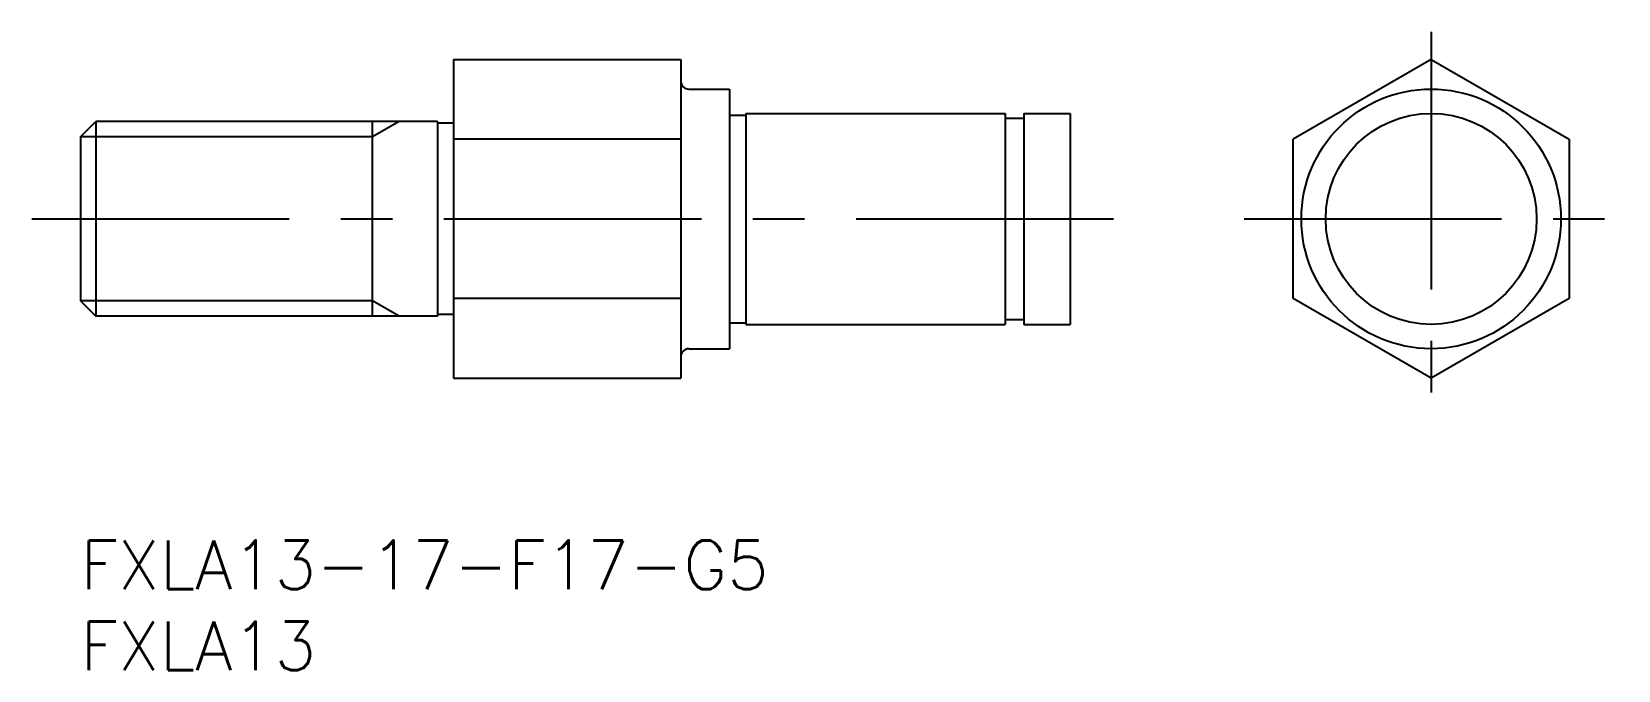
# Model space of a CAD drawing. Extents: x -3 to 94.8, y -8 to 31.3.
import ezdxf

# ---------------------------------------------------------------- set-up
doc = ezdxf.new("R2010")
doc.units = 0
doc.header["$LTSCALE"] = 0.5
doc.linetypes.add('CENTER', pattern=[50.8, 31.75, -6.35, 6.35, -6.35])
for name, color, linetype in [('MSM_CENTER', 1, 'CENTER'), ('MSM_CONTINUOUS', 7, 'CONTINUOUS'), ('MSM_NARROW', 5, 'CONTINUOUS'), ('MSM_PART_NUMBER', 7, 'CONTINUOUS')]:
    doc.layers.add(name, color=color, linetype=linetype)
doc.styles.get("Standard").update_dxf_attribs({"font": 'txt.shx', "height": 3, "bigfont": 'bigfont.shx'})

# ---------------------------------------------------------------- blocks, each defined once
blk = doc.blocks.new('*U10')
at = {"layer": 'MSM_PART_NUMBER'}
blk.add_text('FXLA13-17-F17-G5', height=3, dxfattribs=at).set_placement((0, -3))
blk = doc.blocks.new('*U11')
at = {"layer": 'MSM_PART_NUMBER'}
blk.add_text('FXLA13', height=3, dxfattribs=at).set_placement((0, -8))

msp = doc.modelspace()

# ---------------------------------------------------------------- linework, layer by layer
at = {"layer": 'MSM_CENTER'}
for p, q in [((83.245, 31.348), (83.245, 8.282)), ((-3, 19.815), (66.021, 19.815)), ((71.712, 19.815), (94.777, 19.815))]:
    msp.add_line(p, q, dxfattribs=at)
at = {"layer": 'MSM_CONTINUOUS'}
for p, q in [((23, 29.63), (23, 10)), ((23, 29.63), (37, 29.63)), ((37, 29.63), (37, 10)), ((37, 29.63), (37, 10)), ((83.245, 29.63), (74.745, 24.722)), ((83.245, 29.63), (91.745, 24.722)), ((37.5, 27.815), (40, 27.815)), ((40, 27.815), (40, 11.815)), ((40, 27.815), (40, 11.815)), ((0, 24.868), (0.947, 25.815)), ((0.947, 25.815), (0.947, 13.815)), ((22, 25.815), (0.947, 25.815)), ((18, 13.815), (18, 25.815)), ((22, 25.815), (22, 13.815)), ((23, 25.715), (22, 25.715)), ((40, 26.215), (41, 26.215)), ((41, 26.315), (57, 26.315)), ((41, 26.315), (41, 13.315)), ((41, 26.315), (41, 13.315)), ((57, 26.315), (57, 13.315)), ((57, 26.015), (58.15, 26.015)), ((58.15, 26.315), (61, 26.315)), ((58.15, 26.315), (58.15, 13.315)), ((61, 26.315), (61, 13.315)), ((0, 24.868), (0, 14.762)), ((37, 24.722), (23, 24.722)), ((74.745, 14.907), (74.745, 24.722)), ((91.745, 24.722), (91.745, 14.907)), ((0, 14.762), (0.947, 13.815)), ((37, 14.907), (23, 14.907)), ((83.245, 10), (74.745, 14.907)), ((91.745, 14.907), (83.245, 10)), ((22, 13.815), (0.947, 13.815)), ((23, 13.915), (22, 13.915)), ((40, 13.415), (41, 13.415)), ((41, 13.315), (57, 13.315)), ((57, 13.615), (58.15, 13.615)), ((58.15, 13.315), (61, 13.315)), ((37.5, 11.815), (40, 11.815)), ((23, 10), (37, 10))]:
    msp.add_line(p, q, dxfattribs=at)
for radius in [8, 6.5]:
    msp.add_circle((83.245, 19.815), radius, dxfattribs=at)
for centre, start, end in [((37.5, 28.315), 180, 270), ((37.5, 11.315), 90, 180)]:
    msp.add_arc(centre, 0.5, start, end, dxfattribs=at)
at = {"layer": 'MSM_NARROW'}
for p, q in [((19.64, 25.815), (18, 24.868)), ((18, 24.868), (0, 24.868)), ((18, 14.762), (0, 14.762)), ((19.64, 13.815), (18, 14.762))]:
    msp.add_line(p, q, dxfattribs=at)

# ---------------------------------------------------------------- block references
at = {"layer": 'MSM_CONTINUOUS'}
for name in ['*U10', '*U11']:
    msp.add_blockref(name, (0, 0), dxfattribs=at)

doc.saveas('drawing.dxf')
